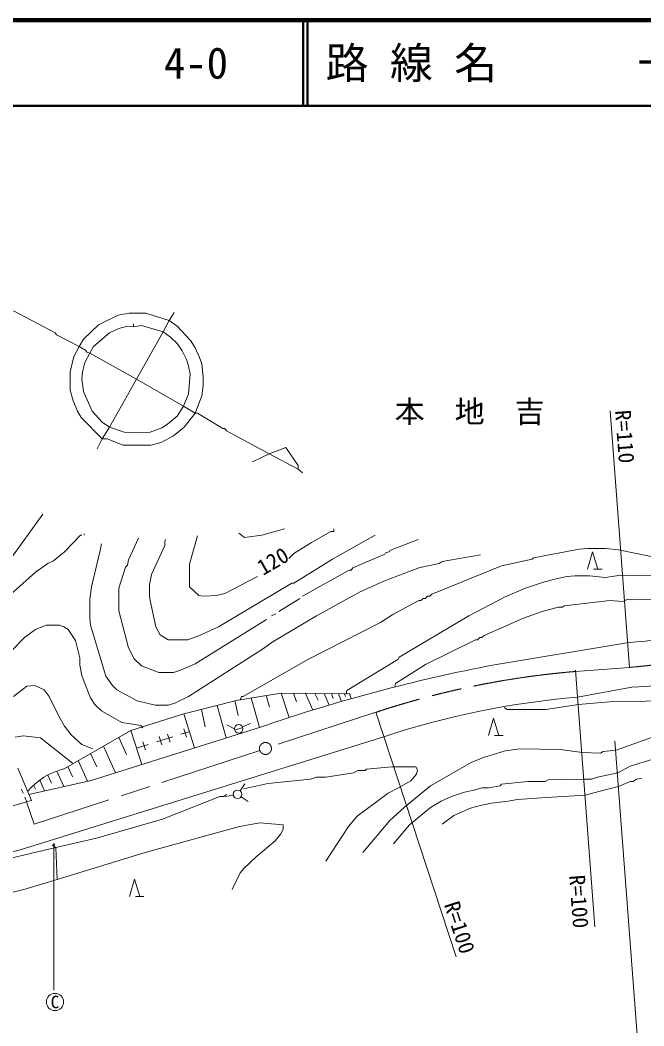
# Model space of a CAD drawing. Units: millimetres, scale not verified. Extents: x 40000 to 680000, y 20000 to 380000.
# Drawn here: x 144756 to 217490, y 262718 to 380000 of the extents above; entities that cross this region are included whole.
import ezdxf
from ezdxf.enums import TextEntityAlignment as Align

# ---------------------------------------------------------------- set-up
doc = ezdxf.new("R2010")
doc.units = ezdxf.units.MM
doc.header["$LTSCALE"] = 1000
doc.linetypes.add('CHAIN', pattern=[18.5, 12, -1.5, 3.5, -1.5])
for name, color, linetype, lineweight in [('M-BGD', 7, 'Continuous', 13), ('M-BMK', 2, 'CHAIN', 13), ('M-STR-HTXT', 7, 'Continuous', 13), ('M-TTL', 2, 'Continuous', 140), ('M-TTL-LINE', 7, 'Continuous', 50)]:
    doc.layers.add(name, color=color, linetype=linetype, lineweight=lineweight)
doc.layers.add('M-BMK-HTXT', color=7, linetype='Continuous')
doc.layers.add('M-TTL-TXT', color=7, linetype='Continuous')
doc.styles.add('ＭＳ ゴシック', font='')
doc.styles.get('ＭＳ ゴシック').set_extended_font_data('MS Gothic')

# ---------------------------------------------------------------- blocks, each defined once
blk = doc.blocks.new('電話柱1')
at = {"color": 7, "linetype": 'Continuous', "lineweight": 13}
for p, q in [((-1.203, 0.848), (-0.496, 0.14)), ((-0.516, 0.002), (0.484, 0.002)), ((1.475, 0.164), (0.478, 0.078))]:
    blk.add_line(p, q, dxfattribs=at)
blk.add_circle((-0.016, 0.002), 0.5, dxfattribs=at)
blk = doc.blocks.new('電力柱1')
at = {"color": 7, "linetype": 'Continuous', "lineweight": 13}
for p, q in [((-0.49, 0.061), (-1.483, 0.18)), ((0.4, 0.311), (1.186, 0.93)), ((0.316, -0.391), (0.934, -1.176))]:
    blk.add_line(p, q, dxfattribs=at)
blk.add_circle((0.007, 0.002), 0.5, dxfattribs=at)
blk = doc.blocks.new('針葉樹林')
at = {"color": 7, "linetype": 'Continuous', "lineweight": 13}
for p, q in [((-0.6, 0), (0, 2)), ((0, 2), (0.6, 0)), ((0.1, 0), (1.1, 0))]:
    blk.add_line(p, q, dxfattribs=at)
blk = doc.blocks.new('カーブミラー')
at = {"color": 7, "linetype": 'Continuous', "lineweight": 13}
blk.add_circle((0, 0), 1, dxfattribs=at)
at = {"color": 7, "style": 'ＭＳ ゴシック'}
blk.add_text('C', height=1.47, dxfattribs=at).set_placement((0, 0), align=Align.MIDDLE_CENTER)
blk = doc.blocks.new('open_arrow')
at = {"color": 0, "linetype": 'Continuous', "lineweight": -2}
blk.add_lwpolyline([(7.5, 1.25), (0, 0), (7.5, -1.25)], dxfattribs=at)

msp = doc.modelspace()

# ---------------------------------------------------------------- linework, layer by layer
at = {"layer": 'M-BGD'}
for p, q in [((162121, 344989), (161443, 343634)), ((162713, 345920), (162121, 344989)), ((157972, 344565), (157972, 344227)), ((161443, 343634), (158311, 338131)), ((152892, 341179), (158311, 338131)), ((158311, 338131), (155178, 332543)), ((158311, 338131), (163814, 334998)), ((163814, 334998), (165169, 334151)), ((155178, 332543), (154331, 331188)), ((154331, 331188), (153739, 330003)), ((173805, 329410), (171857, 328479)), ((173805, 329410), (177191, 327632)), ((177191, 327632), (177699, 327209)), ((147389, 322383), (143494, 316964)), ((152215, 320097), (152215, 319927)), ((177361, 312561), (174905, 311037)), ((174567, 310783), (174059, 310529)), ((215511, 307391), (200075, 304823)), ((170159, 300718), (175211, 301520)), ((175211, 301520), (183231, 301440)), ((175211, 301520), (176124, 298673)), ((176622, 301506), (176966, 300493)), ((178015, 301492), (178876, 299547)), ((179122, 301481), (179492, 300694)), ((180202, 301470), (180792, 300129)), ((181060, 301461), (181268, 300908)), ((181897, 301453), (182241, 300556)), ((182563, 301446), (182700, 301135)), ((183151, 301440), (183369, 300879)), ((209756, 301061), (216073, 302199)), ((163834, 299095), (170159, 300718)), ((169800, 300661), (170169, 298930)), ((171701, 300962), (172665, 297509)), ((173429, 301237), (173818, 299872)), ((213852, 300539), (209873, 300200)), ((163834, 299095), (157684, 297160)), ((163834, 299095), (165082, 295128)), ((165919, 299630), (166352, 297597)), ((167723, 300093), (168786, 296293)), ((149797, 292670), (157684, 297160)), ((172784, 297550), (153057, 291346)), ((157684, 297160), (158931, 293194)), ((161934, 296750), (162234, 295796)), ((163515, 296723), (164452, 297018)), ((163842, 297350), (164142, 296396)), ((187186, 296436), (144762, 283249)), ((156256, 296347), (157162, 294354)), ((159072, 295850), (159372, 294896)), ((160653, 295823), (162561, 296423)), ((160980, 296450), (161280, 295496)), ((152976, 294480), (153687, 292914)), ((154465, 295328), (155872, 292232)), ((158334, 295093), (159699, 295523)), ((151517, 293649), (152610, 291245)), ((146071, 289012), (144491, 292780)), ((149018, 292432), (149843, 290617)), ((150304, 292959), (150857, 291742)), ((153057, 291346), (145784, 289697)), ((147037, 291374), (147611, 290111)), ((147984, 291970), (148420, 291011)), ((145118, 289864), (144933, 290329)), ((146323, 290782), (146535, 290308)), ((168809, 289701), (168471, 289447)), ((145486, 288934), (145302, 289399)), ((145518, 288854), (145486, 288934)), ((145518, 288854), (146071, 289012)), ((190145, 286145), (188283, 283944)), ((148913, 283521), (134943, 280219)), ((148489, 283775), (148913, 283521)), ((148913, 283521), (149082, 279795))]:
    msp.add_line(p, q, dxfattribs=at)
for points in [[(144002, 346089), (148828, 343549), (148997, 343295), (151622, 341941)], [(162121, 344989), (159411, 345835), (157464, 345835), (156194, 345581), (153908, 344481), (152130, 342787), (151622, 341941)], [(162121, 344989), (163052, 344311), (164661, 342618), (165169, 341771), (165677, 340671), (165931, 339909), (166100, 338385), (166100, 337369), (165931, 336183), (165169, 334151)], [(157972, 344227), (157295, 344311), (156279, 344057), (155178, 343549), (153315, 341941), (152892, 341179)], [(157972, 344227), (158903, 344396), (161443, 343634)], [(161443, 343634), (162290, 343041), (163052, 342279), (163645, 341433), (164153, 340417), (164407, 339655), (164576, 338723), (164407, 336437), (163814, 334998)], [(151622, 341941), (151029, 340755), (150606, 338977), (150606, 336861), (150945, 335591), (151453, 334405), (151876, 333643), (154331, 331188)], [(151622, 341941), (152384, 341517), (152553, 341263), (152892, 341179)], [(152892, 341179), (152299, 340078), (152045, 338977), (151961, 338131), (152130, 336691), (153146, 334405), (154331, 333135), (155178, 332543)], [(163814, 334998), (163052, 333813), (161951, 332881), (161274, 332458), (159919, 331950), (158988, 331865), (156871, 331950), (155178, 332543)], [(165169, 334151), (163899, 332543), (162629, 331527), (161189, 330765), (160004, 330426), (156787, 330426), (154924, 331188), (154331, 331188)], [(165169, 334151), (165423, 334151), (168386, 332373), (168640, 332373), (168809, 332119), (173805, 329410)], [(173805, 329410), (175752, 330172), (177191, 328055), (177191, 327632)], [(175583, 320689), (172958, 319927), (170926, 319673), (170249, 320181)], [(181340, 320689), (181340, 320351), (181001, 320351), (178715, 319081), (176683, 317811), (176091, 317218)], [(151961, 319927), (151791, 319927), (149929, 317980), (148659, 316964), (147981, 316625), (146542, 315609), (143579, 312985)], [(158565, 319589), (157379, 317049), (157295, 316456), (157041, 316202), (156279, 313747), (156279, 311122), (157379, 306804), (158057, 305534), (158903, 304687), (160935, 303925), (162629, 303925), (163475, 304179), (165169, 304941), (168047, 306719), (173466, 310106)], [(186166, 319927), (181171, 317133), (176683, 314339), (176429, 314339), (167878, 309259), (165677, 308243), (164322, 307735), (162036, 307735), (161105, 308328), (160597, 309259), (159919, 312307), (159835, 312900), (159835, 314170), (160089, 315355), (161613, 318742), (161613, 319250), (161697, 319419)], [(165423, 319843), (164491, 316541), (164491, 313916), (165592, 312900), (166185, 312815), (167624, 312900), (168640, 313154), (172450, 315101)], [(191161, 319419), (187859, 318149), (187775, 317980), (187351, 317895), (187267, 317726), (183541, 316117), (183372, 315863), (183118, 315863), (177699, 312815)], [(154247, 318911), (154077, 318149), (153061, 313916), (152892, 312477), (152892, 310275), (152977, 309429), (154755, 303502), (155517, 302401), (156025, 301893), (158395, 300623), (160512, 300115), (162036, 300115), (162798, 300369), (164407, 301131), (173127, 306719), (174143, 307481), (179308, 310529), (182356, 312223), (184388, 313323), (187182, 314593), (191246, 316117), (193617, 316625), (193955, 316879), (198443, 317641)], [(214529, 318234), (213005, 318403), (210973, 318403), (209957, 318319), (204623, 317303), (204454, 317133), (200898, 316371), (192770, 313069), (192516, 312815), (192262, 312815), (192008, 312561), (191754, 312561), (191500, 312307), (191246, 312307), (188198, 310699), (186759, 309767), (178292, 305449), (170757, 301131), (170587, 301131), (170418, 300708)], [(230447, 318573), (226891, 317641), (225790, 317387), (222573, 317133), (220625, 317133), (219863, 317133), (214529, 318234)], [(230955, 316541), (227907, 315863), (225959, 315609), (225282, 315355), (223335, 315101), (214783, 315271)], [(214783, 315271), (213005, 315017), (211143, 315186), (209449, 315186), (208518, 315101), (207248, 314847), (205893, 314509), (203692, 313747), (201321, 312731), (197088, 310529), (188960, 305703), (188791, 305449), (182864, 301809), (182779, 301385)], [(215037, 312223), (215630, 312477), (216561, 312392), (219101, 312477), (225875, 313069), (226383, 313239), (227314, 313323), (228669, 313323), (229346, 313239), (230616, 312815), (231632, 312223)], [(215037, 312223), (213513, 312307), (208179, 311715), (208010, 311545), (207502, 311545), (205639, 311037), (203438, 310275), (198866, 308243), (198612, 307989), (198358, 307989), (198104, 307735), (197850, 307735), (192008, 304857), (188537, 302655), (188452, 302317)], [(143748, 306465), (145272, 307989), (146542, 308921), (147812, 309429), (149336, 309429), (149844, 309259), (150352, 308921), (151199, 307651), (151707, 305619), (151707, 304772), (151961, 303587), (152215, 302825), (152977, 300962), (153485, 300200), (154247, 299438), (156617, 298083), (158819, 297745), (159073, 297491)], [(144002, 301131), (145526, 302317), (146457, 302401), (147558, 301893), (148151, 301131), (149251, 298845), (149929, 297660), (150691, 296644), (151961, 295543), (153231, 295035)], [(213852, 300539), (221472, 300623), (221811, 300793), (225367, 300877), (225959, 301047), (226975, 301131), (228499, 301131), (230531, 300793), (230701, 300623), (236712, 299607), (237135, 299269), (236881, 298845), (236289, 298422), (233664, 297321), (231717, 297321), (228076, 297829), (224605, 297829), (222827, 297575), (219440, 296559), (218932, 296559), (214275, 294866)], [(209873, 300200), (206063, 299607), (201491, 299607), (201237, 299861)], [(144171, 296390), (145103, 296559), (147135, 296305), (150860, 293342)], [(210296, 294612), (207756, 294951), (203015, 295035), (201321, 294781), (198781, 294019), (197342, 293427), (192601, 290717), (189553, 288177)], [(214275, 294866), (212751, 294697), (212413, 294527), (210296, 294612)], [(214445, 292241), (215884, 293003), (218424, 293765), (221133, 294189), (222657, 294273), (224605, 294189), (229600, 293511), (229685, 293342), (232479, 292495), (232987, 292241)], [(188113, 292919), (185150, 292665), (184981, 292495), (184134, 292495), (183626, 292241), (180409, 291733), (179308, 291733), (178631, 291479), (173635, 290971), (170841, 290379)], [(188113, 292919), (190907, 292919), (191077, 292580), (190992, 292072), (190315, 291310), (188875, 290463)], [(214445, 292241), (212074, 291733), (211397, 291479), (210465, 291479)], [(210465, 291479), (206317, 291395), (205978, 291225), (203946, 291225), (200898, 290887), (200729, 290717), (199374, 290463), (198612, 290463), (197681, 290209), (196580, 289955), (195056, 289447), (193871, 288939), (192601, 288177), (190145, 286145)], [(217239, 291564), (216646, 291479), (216223, 291225), (215884, 291225), (214529, 290633)], [(188875, 290463), (187690, 289871), (184049, 287161), (183033, 285976), (180409, 281912)], [(214529, 290633), (212836, 290209), (210635, 289617)], [(168471, 289447), (168047, 289447), (161359, 286823), (153654, 284621), (148913, 283521)], [(210635, 289617), (206147, 289363), (202761, 289109), (201660, 288939), (199713, 288685), (198443, 288431), (197257, 288093), (195310, 287246), (193955, 286230)], [(189553, 288177), (187859, 286653), (184727, 282928)], [(149082, 279795), (159327, 282928), (170333, 285976), (172704, 286399), (175413, 286145), (175413, 285637), (175159, 285129), (174482, 284283), (172281, 282420), (170841, 281065), (170418, 280557), (169487, 278610)], [(149082, 279795), (145187, 278610), (141716, 277763), (134943, 276663), (130540, 276832), (123005, 278187), (117078, 278441)]]:
    msp.add_lwpolyline(points, dxfattribs=at)
msp.add_circle((148705, 283857), 100, dxfattribs=at)
for centre, radius, start, end in [((204746, 431046), 124122, 274.97509, 282.97016), ((210903, 403092), 101026, 272.93336, 287.70375), ((236260, 114196), 194031, 100.74793, 109.09531), ((217780, 204387), 97000, 94.73483, 108.38519), ((151714, 285001), 7905, 103.80747, 140.2767), ((121540, 366220), 86160, 252.77715, 285.6363)]:
    msp.add_arc(centre, radius, start, end, dxfattribs=at)
at = {"layer": 'M-BMK'}
for p, q in [((209534, 304052), (215799, 304518)), ((186246, 299285), (174028, 295284)), ((172697, 294848), (146378, 286228)), ((143192, 288189), (145518, 288854)), ((145518, 288854), (146378, 286228))]:
    msp.add_line(p, q, dxfattribs=at)
msp.add_circle((173363, 295066), 700, dxfattribs=at)
for centre, radius, start, end in [((205968, 414078), 110000, 275.12773, 288.43978), ((217780, 204387), 100000, 94.73483, 108.3814)]:
    msp.add_arc(centre, radius, start, end, dxfattribs=at)
at = {"layer": 'M-STR-HTXT'}
for p, q in [((215799, 304518), (213576, 334435)), ((211758, 274262), (209534, 304179)), ((186246, 299285), (195583, 270775)), ((214100, 295953), (216921, 259020)), ((148705, 283757), (148705, 266892))]:
    msp.add_line(p, q, dxfattribs=at)
at = {"layer": 'M-TTL'}
msp.add_line((680000, 380000), (40000, 380000), dxfattribs=at)
at = {"layer": 'M-TTL-LINE'}
for p, q in [((177750, 380000), (177750, 370000)), ((178250, 380000), (178250, 370000)), ((40000, 370000), (680000, 370000))]:
    msp.add_line(p, q, dxfattribs=at)

# ---------------------------------------------------------------- block references
at = {"layer": 'M-BGD', "xscale": 1000, "yscale": 1000}
for name, p in [('針葉樹林', (211512, 315992)), ('針葉樹林', (199963, 296584)), ('針葉樹林', (158098, 277817)), ('カーブミラー', (148821, 265506))]:
    msp.add_blockref(name, p, dxfattribs=at)
for name, p, rotation in [('電話柱1', (170256, 297363), 17.4578), ('電力柱1', (170106, 289716), 17.26807)]:
    msp.add_blockref(name, p, dxfattribs=dict(at, rotation=rotation))
at = {"layer": 'M-STR-HTXT', "rotation": 270}
msp.add_blockref('open_arrow', (148705, 283757), dxfattribs=at)

# ---------------------------------------------------------------- texts
at = {"layer": 'M-BGD', "style": 'ＭＳ ゴシック'}
msp.add_text('120', height=1833, rotation=30.141, dxfattribs=at).set_placement((174961, 315646), align=Align.BOTTOM_CENTER)
at = {"layer": 'M-BMK-HTXT', "style": 'ＭＳ ゴシック'}
msp.add_text('本\u3000地\u3000吉', height=2566, dxfattribs=at).set_placement((188425, 332288), align=Align.BOTTOM_LEFT)
at = {"layer": 'M-STR-HTXT', "style": 'ＭＳ ゴシック'}
msp.add_text('R=110', height=1833, rotation=274.251, dxfattribs=at).set_placement((213576, 334435), align=Align.BOTTOM_LEFT)
for rotation, p in [(274.251, (208694, 274002)), (288.134, (195583, 270775))]:
    msp.add_text('R=100', height=1833, rotation=rotation, dxfattribs=at).set_placement(p, align=Align.BOTTOM_RIGHT)
at = {"layer": 'M-TTL-TXT', "style": 'ＭＳ ゴシック'}
for s, p in [('4-0', (161521, 375000)), ('路 線 名', (180380, 375000)), ('一般県道大河内地吉線', (216734, 375000))]:
    msp.add_text(s, height=3666, dxfattribs=at).set_placement(p, align=Align.MIDDLE_LEFT)

doc.saveas('drawing.dxf')
